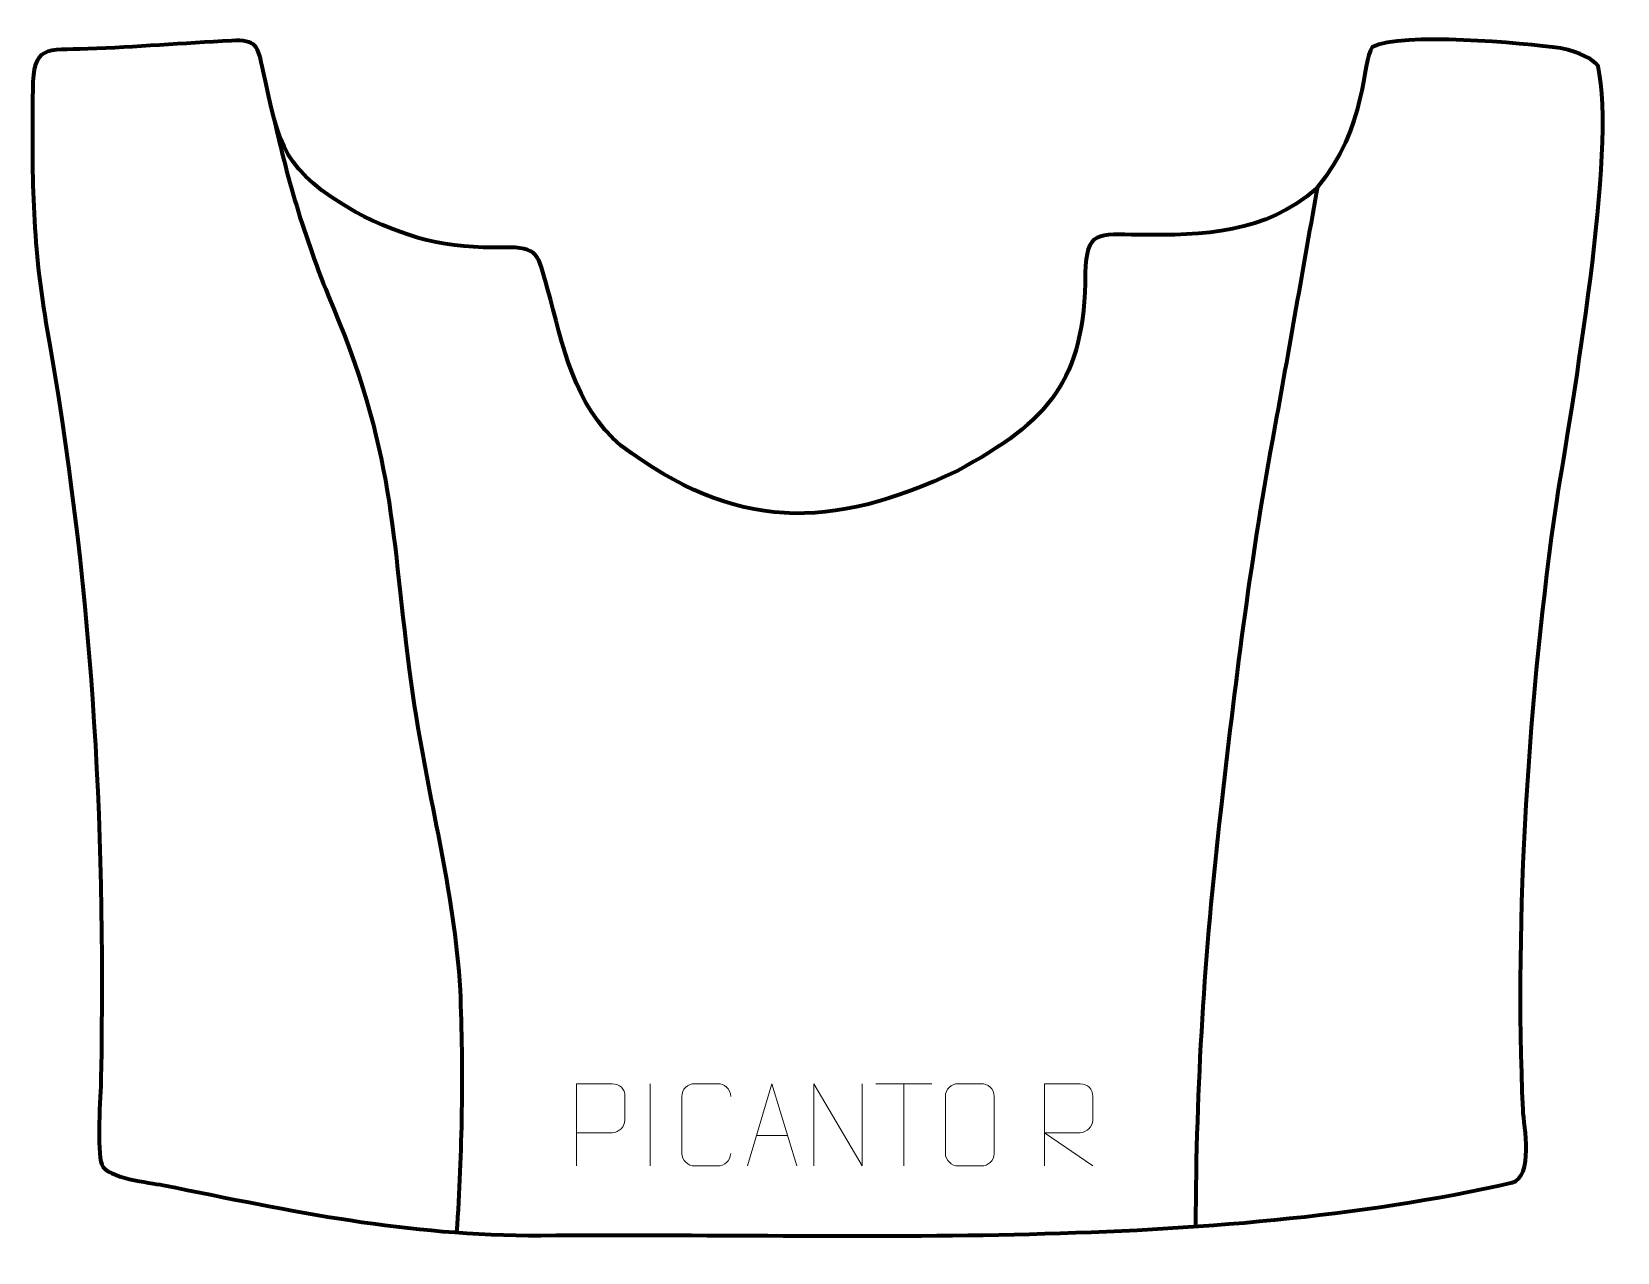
# Model space of a CAD drawing. Header units: millimetres. Extents: x -559 to -77, y 376 to 746.
import ezdxf

# ---------------------------------------------------------------- set-up
doc = ezdxf.new("R2010")
doc.units = ezdxf.units.MM
doc.header["$MEASUREMENT"] = 0
doc.layers.add('layer 2', color=7, linetype='Continuous')
doc.layers.add('layer 3', color=7, linetype='Continuous')

msp = doc.modelspace()

# ---------------------------------------------------------------- linework, layer by layer
at = {"layer": 'layer 2', "color": 142, "lineweight": 158}
for points in [[(-485.5097, 721.165), (-480.5608, 699.4613), (-475.6756, 682.7655), (-467.0831, 662.151), (-467.0831, 662.151), (-447.4766, 615.1121), (-449.7505, 591.5532), (-442.8419, 543.6803), (-442.8419, 543.6803), (-438.5164, 513.7076), (-430.4416, 485.6852), (-428.6352, 455.1199), (-428.6352, 455.1199), (-427.6198, 430.5768), (-428.0373, 406.0582), (-429.6851, 381.5525)], [(-205.3409, 383.3645), (-205.1433, 426.836), (-202.698, 465.8061), (-197.7622, 508.9793), (-197.7622, 508.9793), (-193.3943, 547.6098), (-188.9657, 583.7736), (-181.9865, 622.1106), (-181.9865, 622.1106), (-177.4175, 647.2083), (-173.0643, 672.3463), (-168.6044, 697.4637), (-168.6044, 697.4637), (-168.6044, 697.4637), (-168.3418, 698.941), (-168.3418, 698.941)]]:
    msp.add_open_spline(points, degree=3, knots=[0, 0, 0, 0, 0.2, 0.2, 0.2, 0.2, 0.4, 0.4, 0.4, 0.4, 0.6, 0.6, 0.6, 0.6, 1, 1, 1, 1], dxfattribs=at)
at = {"layer": 'layer 2', "color": 250, "lineweight": 9}
for points, knots in [([(-393.2593, 401.7355), (-393.2593, 401.7355), (-393.2593, 426.6891), (-393.2593, 426.6891), (-393.2593, 426.6891), (-389.6643, 426.6891), (-386.069, 426.6891), (-382.4736, 426.6891), (-382.4736, 426.6891), (-380.1484, 426.6512), (-378.591, 425.1611), (-378.5952, 422.795), (-378.5952, 422.795), (-378.5956, 420.7593), (-378.5956, 417.7), (-378.5952, 415.664), (-378.5952, 415.664), (-378.6017, 413.7886), (-380.4139, 411.8467), (-382.4235, 411.8276), (-382.4235, 411.8276), (-382.4235, 411.8276), (-393.2593, 411.8276), (-393.2593, 411.8276)], [0, 0, 0, 0, 0.14285714, 0.14285714, 0.14285714, 0.14285714, 0.28571429, 0.28571429, 0.28571429, 0.28571429, 0.42857143, 0.42857143, 0.42857143, 0.42857143, 0.57142857, 0.57142857, 0.57142857, 0.57142857, 0.71428571, 0.71428571, 0.71428571, 0.71428571, 1, 1, 1, 1]), ([(-346.5042, 405.5533), (-346.644, 403.2299), (-348.3212, 401.7503), (-350.4689, 401.7395), (-350.4689, 401.7395), (-352.8008, 401.7399), (-355.1327, 401.7399), (-357.4642, 401.7395), (-357.4642, 401.7395), (-359.3892, 401.6341), (-361.3613, 403.5186), (-361.3501, 405.5359), (-361.3501, 405.5359), (-361.3497, 411.306), (-361.3497, 417.0757), (-361.3501, 422.845), (-361.3501, 422.845), (-361.3459, 424.9831), (-359.5992, 426.7023), (-357.4468, 426.6888), (-357.4468, 426.6888), (-355.1211, 426.6888), (-352.795, 426.6888), (-350.4689, 426.6888), (-350.4689, 426.6888), (-348.5223, 426.7243), (-346.5309, 425.2328), (-346.5042, 422.7952)], [0, 0, 0, 0, 0.125, 0.125, 0.125, 0.125, 0.25, 0.25, 0.25, 0.25, 0.375, 0.375, 0.375, 0.375, 0.5, 0.5, 0.5, 0.5, 0.625, 0.625, 0.625, 0.625, 0.75, 0.75, 0.75, 0.75, 1, 1, 1, 1]), ([(-341.3977, 401.7356), (-341.3977, 401.7356), (-334.0267, 426.6891), (-334.0267, 426.6891), (-334.0267, 426.6891), (-334.0267, 426.6891), (-326.4568, 401.7356), (-326.4568, 401.7356)], [0, 0, 0, 0, 0.33333333, 0.33333333, 0.33333333, 0.33333333, 1, 1, 1, 1]), ([(-321.2546, 401.7356), (-321.2546, 401.7356), (-321.2546, 426.6891), (-321.2546, 426.6891), (-321.2546, 426.6891), (-321.2546, 426.6891), (-306.5998, 401.7356), (-306.5998, 401.7356), (-306.5998, 401.7356), (-306.5998, 401.7356), (-306.5998, 426.6891), (-306.5998, 426.6891)], [0, 0, 0, 0, 0.25, 0.25, 0.25, 0.25, 0.5, 0.5, 0.5, 0.5, 1, 1, 1, 1]), ([(-277.4468, 426.6888), (-275.1211, 426.6888), (-272.795, 426.6888), (-270.4689, 426.6888), (-270.4689, 426.6888), (-268.5223, 426.7244), (-266.5309, 425.2328), (-266.5042, 422.7952), (-266.5042, 422.7952), (-266.5046, 417.0483), (-266.5046, 411.301), (-266.5042, 405.5533), (-266.5042, 405.5533), (-266.644, 403.2299), (-268.3212, 401.7503), (-270.4689, 401.7395), (-270.4689, 401.7395), (-272.8008, 401.7399), (-275.1327, 401.7399), (-277.4642, 401.7395), (-277.4642, 401.7395), (-279.3892, 401.6341), (-281.3613, 403.5186), (-281.3501, 405.5359), (-281.3501, 405.5359), (-281.3498, 411.306), (-281.3498, 417.0757), (-281.3501, 422.845), (-281.3501, 422.845), (-281.3459, 424.9831), (-279.5992, 426.7023), (-277.4468, 426.6888)], [0, 0, 0, 0, 0.11111111, 0.11111111, 0.11111111, 0.11111111, 0.22222222, 0.22222222, 0.22222222, 0.22222222, 0.33333333, 0.33333333, 0.33333333, 0.33333333, 0.44444444, 0.44444444, 0.44444444, 0.44444444, 0.55555556, 0.55555556, 0.55555556, 0.55555556, 0.66666667, 0.66666667, 0.66666667, 0.66666667, 0.77777778, 0.77777778, 0.77777778, 0.77777778, 1, 1, 1, 1]), ([(-251.2593, 401.7356), (-251.2593, 401.7356), (-251.2593, 426.6891), (-251.2593, 426.6891), (-251.2593, 426.6891), (-247.6645, 426.6891), (-244.069, 426.6891), (-240.4738, 426.6891), (-240.4738, 426.6891), (-238.1485, 426.6514), (-236.5912, 425.1614), (-236.5953, 422.795), (-236.5953, 422.795), (-236.5957, 420.7595), (-236.5957, 417.7001), (-236.5953, 415.6641), (-236.5953, 415.6641), (-236.6018, 413.7886), (-238.4141, 411.8468), (-240.4236, 411.8277), (-240.4236, 411.8277), (-240.4236, 411.8277), (-251.2593, 411.8277), (-251.2593, 411.8277), (-251.2593, 411.8277), (-251.2593, 411.8277), (-236.6046, 401.7356), (-236.6046, 401.7356)], [0, 0, 0, 0, 0.125, 0.125, 0.125, 0.125, 0.25, 0.25, 0.25, 0.25, 0.375, 0.375, 0.375, 0.375, 0.5, 0.5, 0.5, 0.5, 0.625, 0.625, 0.625, 0.625, 0.75, 0.75, 0.75, 0.75, 1, 1, 1, 1])]:
    msp.add_open_spline(points, degree=3, knots=knots, dxfattribs=at)
for points in [[(-370.9272, 426.6994), (-370.9272, 426.6994), (-370.9272, 401.7253), (-370.9272, 401.7253)], [(-302.4208, 426.6656), (-302.4208, 426.6656), (-285.4336, 426.6656), (-285.4336, 426.6656)], [(-293.927, 401.7356), (-293.927, 401.7356), (-293.927, 426.6891), (-293.927, 426.6891)], [(-338.6751, 410.985), (-338.6751, 410.985), (-329.1794, 410.985), (-329.1794, 410.985)]]:
    msp.add_open_spline(points, degree=3, dxfattribs=at)
at = {"layer": 'layer 3', "color": 242, "lineweight": 158}
msp.add_open_spline([(-497.9774, 743.2962), (-490.4059, 743.676), (-490.0569, 741.834), (-488.3572, 734.1993), (-488.3572, 734.1993), (-483.7232, 711.2176), (-482.031, 703.7054), (-460.4559, 691.3807), (-460.4559, 691.3807), (-445.7242, 683.4382), (-432.1747, 680.029), (-415.458, 680.5746), (-415.458, 680.5746), (-404.6151, 680.7461), (-405.0132, 678.4929), (-402.0906, 668.0274), (-402.0906, 668.0274), (-397.3737, 650.9178), (-394.1056, 632.3648), (-379.7974, 620.4443), (-379.7974, 620.4443), (-345.0407, 594.3094), (-316.3528, 594.4914), (-277.7031, 612.7234), (-277.7031, 612.7234), (-249.8949, 627.8111), (-239.0252, 640.1628), (-238.9091, 672.7218), (-238.9091, 672.7218), (-238.5929, 685.7496), (-235.0669, 684.4947), (-222.5956, 684.367), (-222.5956, 684.367), (-203.1394, 684.1361), (-184.1855, 684.7672), (-168.7426, 698.4557), (-168.7426, 698.4557), (-153.1223, 717.1809), (-155.0046, 737.0288), (-151.7784, 741.367), (-151.7784, 741.367), (-142.9668, 746.0341), (-105.9283, 742.4974), (-94.6592, 741.0817), (-94.6592, 741.0817), (-88.4393, 739.5923), (-85.0249, 737.8947), (-83.2691, 735.611), (-83.2691, 735.611), (-77.4194, 710.474), (-91.1237, 632.7296), (-95.8036, 603.431), (-95.8036, 603.431), (-104.2555, 545.0583), (-108.6375, 477.6761), (-106.0286, 418.7764), (-106.0286, 418.7764), (-105.6865, 413.728), (-102.8018, 398.5197), (-109.2758, 396.6616), (-109.2758, 396.6616), (-203.2909, 375.5235), (-307.7856, 381.5361), (-403.972, 380.6497), (-403.972, 380.6497), (-445.7379, 380.6027), (-478.4462, 387.811), (-518.7867, 395.9129), (-518.7867, 395.9129), (-522.9639, 396.7519), (-535.6789, 397.9457), (-537.3678, 402.1419), (-537.3678, 402.1419), (-538.9889, 406.1697), (-537.7291, 422.9793), (-537.6158, 428.4537), (-537.6158, 428.4537), (-536.2265, 508.63), (-540.3593, 578.5925), (-554.307, 657.7027), (-554.307, 657.7027), (-558.555, 682.2248), (-558.6367, 703.6532), (-558.3461, 728.3916), (-558.3461, 728.3916), (-558.1852, 742.0898), (-554.4432, 740.3496), (-541.6378, 740.8177), (-541.6378, 740.8177), (-527.0995, 741.3491), (-512.521, 742.549), (-497.9774, 743.2962)], degree=3, knots=[0, 0, 0, 0, 0.04166667, 0.04166667, 0.04166667, 0.04166667, 0.08333333, 0.08333333, 0.08333333, 0.08333333, 0.125, 0.125, 0.125, 0.125, 0.16666667, 0.16666667, 0.16666667, 0.16666667, 0.20833333, 0.20833333, 0.20833333, 0.20833333, 0.25, 0.25, 0.25, 0.25, 0.29166667, 0.29166667, 0.29166667, 0.29166667, 0.33333333, 0.33333333, 0.33333333, 0.33333333, 0.375, 0.375, 0.375, 0.375, 0.41666667, 0.41666667, 0.41666667, 0.41666667, 0.45833333, 0.45833333, 0.45833333, 0.45833333, 0.5, 0.5, 0.5, 0.5, 0.54166667, 0.54166667, 0.54166667, 0.54166667, 0.58333333, 0.58333333, 0.58333333, 0.58333333, 0.625, 0.625, 0.625, 0.625, 0.66666667, 0.66666667, 0.66666667, 0.66666667, 0.70833333, 0.70833333, 0.70833333, 0.70833333, 0.75, 0.75, 0.75, 0.75, 0.79166667, 0.79166667, 0.79166667, 0.79166667, 0.83333333, 0.83333333, 0.83333333, 0.83333333, 0.875, 0.875, 0.875, 0.875, 0.91666667, 0.91666667, 0.91666667, 0.91666667, 1, 1, 1, 1], dxfattribs=at)

doc.saveas('drawing.dxf')
